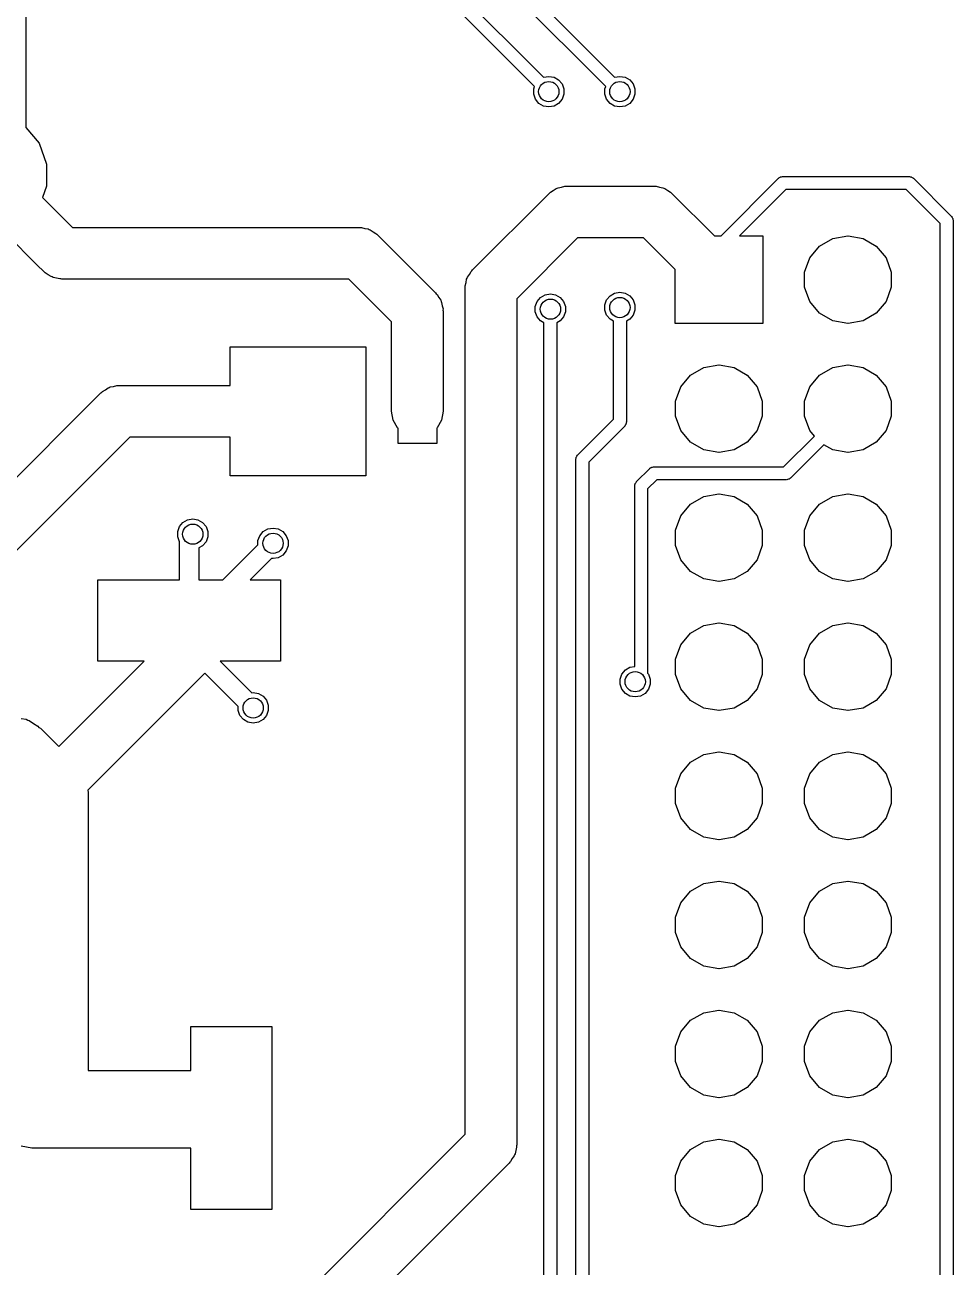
# Model space of a CAD drawing. Extents: x 10 to 287, y -200 to -10.
# Drawn here: x 161.28 to 179.56, y -71.89 to -47.44 of the extents above; entities that cross this region are included whole.
import ezdxf

# ---------------------------------------------------------------- set-up
doc = ezdxf.new("R2010")
doc.units = 0
doc.header["$MEASUREMENT"] = 0
doc.layers.add('BLACK', color=7, linetype='CONTINUOUS')

msp = doc.modelspace()

# ---------------------------------------------------------------- linework, layer by layer
at = {"layer": 'Black'}
for p, q in [((161.303, -39.9898), (161.303, -49.4555)), ((166.017, -42.9873), (171.39, -48.3605)), ((171.21, -48.5401), (165.8, -43.1297)), ((168.577, -44.1474), (172.897, -48.4674)), ((172.721, -48.6505), (168.36, -44.2898)), ((171.39, -48.3605), (171.39, -48.3605)), ((171.39, -48.3605), (171.497, -48.4674)), ((171.321, -48.6505), (171.21, -48.5401)), ((171.21, -48.5401), (171.21, -48.5401)), ((171.304, -48.6978), (171.321, -48.6505)), ((171.497, -48.4673), (171.6, -48.4491)), ((171.497, -48.4674), (171.497, -48.4673)), ((171.6, -48.4491), (171.703, -48.4673)), ((171.703, -48.4673), (171.793, -48.5195)), ((171.793, -48.5195), (171.861, -48.5996)), ((171.861, -48.5996), (171.896, -48.6978)), ((172.704, -48.6978), (172.721, -48.6505)), ((172.897, -48.4673), (173, -48.4491)), ((172.897, -48.4674), (172.897, -48.4673)), ((173, -48.4491), (173.103, -48.4673)), ((173.103, -48.4673), (173.193, -48.5195)), ((173.193, -48.5195), (173.261, -48.5996)), ((173.261, -48.5996), (173.296, -48.6978)), ((171.304, -48.8022), (171.304, -48.6978)), ((171.339, -48.9004), (171.304, -48.8022)), ((171.407, -48.9805), (171.339, -48.9004)), ((171.861, -48.9004), (171.793, -48.9805)), ((171.896, -48.8022), (171.861, -48.9004)), ((171.896, -48.6978), (171.896, -48.8022)), ((172.704, -48.8022), (172.704, -48.6978)), ((172.739, -48.9004), (172.704, -48.8022)), ((172.807, -48.9805), (172.739, -48.9004)), ((173.261, -48.9004), (173.193, -48.9805)), ((173.296, -48.8022), (173.261, -48.9004)), ((173.296, -48.6978), (173.296, -48.8022)), ((171.497, -49.0327), (171.407, -48.9805)), ((171.6, -49.0509), (171.497, -49.0327)), ((171.703, -49.0327), (171.6, -49.0509)), ((171.793, -48.9805), (171.703, -49.0327)), ((172.897, -49.0327), (172.807, -48.9805)), ((173, -49.0509), (172.897, -49.0327)), ((173.103, -49.0327), (173, -49.0509)), ((173.193, -48.9805), (173.103, -49.0327)), ((161.303, -49.4555), (161.564, -49.7664)), ((161.564, -49.7664), (161.713, -50.1758)), ((161.713, -50.1758), (161.713, -50.6114)), ((161.713, -50.6114), (161.633, -50.8308)), ((171.85, -50.6286), (171.914, -50.6114)), ((171.914, -50.6114), (171.936, -50.6134)), ((171.936, -50.6134), (171.958, -50.6095)), ((171.958, -50.6095), (173.672, -50.6095)), ((173.672, -50.6095), (173.695, -50.6134)), ((173.695, -50.6134), (173.717, -50.6114)), ((173.717, -50.6114), (173.781, -50.6286)), ((174.992, -51.5864), (176.123, -50.4562)), ((176.123, -50.4562), (176.127, -50.453)), ((176.127, -50.453), (176.131, -50.4487)), ((176.131, -50.4487), (176.145, -50.4404)), ((176.145, -50.4404), (176.159, -50.4309)), ((176.159, -50.4309), (176.164, -50.4295)), ((176.164, -50.4295), (176.169, -50.4267)), ((176.169, -50.4267), (176.185, -50.4238)), ((176.185, -50.4238), (176.201, -50.4195)), ((176.201, -50.4195), (176.207, -50.42)), ((176.207, -50.42), (176.213, -50.419)), ((176.213, -50.419), (178.689, -50.419)), ((178.689, -50.419), (178.695, -50.42)), ((178.695, -50.42), (178.7, -50.4195)), ((178.7, -50.4195), (178.716, -50.4238)), ((178.716, -50.4238), (178.732, -50.4267)), ((178.732, -50.4267), (178.737, -50.4295)), ((178.737, -50.4295), (178.743, -50.4309)), ((178.743, -50.4309), (178.756, -50.4404)), ((178.756, -50.4404), (178.771, -50.4487)), ((178.771, -50.4487), (178.774, -50.453)), ((178.774, -50.453), (178.779, -50.4562)), ((178.779, -50.4562), (179.525, -51.2022)), ((161.633, -50.8308), (162.224, -51.4223)), ((170.101, -52.2563), (171.599, -50.7583)), ((171.599, -50.7583), (171.617, -50.7455)), ((171.617, -50.7455), (171.631, -50.7283)), ((171.631, -50.7283), (171.689, -50.6952)), ((171.689, -50.6952), (171.743, -50.6571)), ((171.743, -50.6571), (171.765, -50.6513)), ((171.765, -50.6513), (171.784, -50.6401)), ((171.784, -50.6401), (171.85, -50.6286)), ((173.781, -50.6286), (173.846, -50.6401)), ((173.846, -50.6401), (173.866, -50.6513)), ((173.866, -50.6513), (173.887, -50.6571)), ((173.887, -50.6571), (173.942, -50.6952)), ((173.942, -50.6952), (173.999, -50.7283)), ((173.999, -50.7283), (174.013, -50.7455)), ((174.013, -50.7455), (174.032, -50.7583)), ((174.032, -50.7583), (174.86, -51.5864)), ((176.265, -50.673), (175.352, -51.5864)), ((178.636, -50.673), (176.265, -50.673)), ((179.308, -51.3446), (178.636, -50.673)), ((179.308, -112.942), (179.308, -51.3446)), ((179.525, -51.2022), (179.528, -51.2068)), ((179.528, -51.2068), (179.532, -51.2104)), ((179.532, -51.2104), (179.541, -51.2247)), ((179.541, -51.2247), (179.55, -51.2383)), ((179.55, -51.2383), (179.552, -51.2437)), ((179.552, -51.2437), (179.554, -51.2486)), ((179.554, -51.2486), (179.557, -51.2649)), ((179.557, -51.2649), (179.562, -51.2809)), ((179.562, -51.2809), (179.561, -51.2865)), ((179.561, -51.2865), (179.562, -51.292)), ((179.562, -51.292), (179.562, -112.995)), ((161.528, -52.1625), (160.926, -51.5609)), ((162.224, -51.4223), (165.417, -51.4223)), ((165.417, -51.4223), (167.87, -51.4223)), ((167.87, -51.4223), (167.892, -51.4262)), ((167.892, -51.4262), (167.915, -51.4242)), ((167.915, -51.4242), (167.979, -51.4414)), ((167.979, -51.4414), (168.044, -51.4529)), ((168.044, -51.4529), (168.063, -51.4641)), ((168.063, -51.4641), (168.085, -51.4699)), ((168.085, -51.4699), (168.139, -51.508)), ((168.139, -51.508), (168.197, -51.5411)), ((168.197, -51.5411), (168.211, -51.5583)), ((168.211, -51.5583), (168.23, -51.5711)), ((168.23, -51.5711), (169.371, -52.7128)), ((174.86, -51.5864), (174.992, -51.5864)), ((175.352, -51.5864), (175.814, -51.5864)), ((175.814, -51.5864), (175.814, -53.3136)), ((177.191, -51.6385), (177.487, -51.5864)), ((177.487, -51.5864), (177.493, -51.5864)), ((177.493, -51.5864), (177.789, -51.6385)), ((172.168, -51.6255), (170.968, -52.8259)), ((173.462, -51.6255), (172.168, -51.6255)), ((174.086, -52.2498), (173.462, -51.6255)), ((176.739, -52.0182), (176.932, -51.7884)), ((176.932, -51.7884), (177.191, -51.6385)), ((177.789, -51.6385), (178.048, -51.7884)), ((178.048, -51.7884), (178.241, -52.0182)), ((176.636, -52.3), (176.739, -52.0182)), ((178.241, -52.0182), (178.344, -52.3)), ((161.655, -52.2895), (161.528, -52.1625)), ((161.673, -52.3023), (161.655, -52.2895)), ((161.687, -52.3195), (161.673, -52.3023)), ((161.745, -52.3526), (161.687, -52.3195)), ((170.038, -52.3464), (170.071, -52.289)), ((170.071, -52.289), (170.088, -52.2746)), ((170.088, -52.2746), (170.101, -52.2563)), ((174.086, -53.3136), (174.086, -52.2498)), ((176.636, -52.6), (176.636, -52.3)), ((178.344, -52.3), (178.344, -52.6)), ((161.799, -52.3907), (161.745, -52.3526)), ((161.821, -52.3965), (161.799, -52.3907)), ((161.84, -52.4077), (161.821, -52.3965)), ((161.906, -52.4192), (161.84, -52.4077)), ((161.97, -52.4364), (161.906, -52.4192)), ((161.992, -52.4344), (161.97, -52.4364)), ((162.014, -52.4383), (161.992, -52.4344)), ((165.417, -52.4383), (162.014, -52.4383)), ((167.66, -52.4383), (165.417, -52.4383)), ((168.504, -53.2825), (167.66, -52.4383)), ((169.954, -52.5712), (169.971, -52.5071)), ((169.971, -52.5071), (169.983, -52.4418)), ((169.983, -52.4418), (169.994, -52.4224)), ((169.994, -52.4224), (170, -52.4008)), ((170, -52.4008), (170.038, -52.3464)), ((169.371, -52.7128), (169.384, -52.7311)), ((169.384, -52.7311), (169.401, -52.7455)), ((169.401, -52.7455), (169.434, -52.803)), ((169.434, -52.803), (169.472, -52.8573)), ((169.952, -52.6155), (169.956, -52.5935)), ((169.952, -54.1395), (169.952, -52.6155)), ((169.956, -52.5935), (169.954, -52.5712)), ((171.371, -52.881), (171.438, -52.8009)), ((171.438, -52.8009), (171.529, -52.7487)), ((171.529, -52.7487), (171.632, -52.7305)), ((171.632, -52.7305), (171.735, -52.7487)), ((171.735, -52.7487), (171.825, -52.8009)), ((171.825, -52.8009), (171.892, -52.881)), ((172.739, -52.8496), (172.807, -52.7695)), ((172.807, -52.7695), (172.897, -52.7173)), ((172.897, -52.7173), (173, -52.6991)), ((173, -52.6991), (173.103, -52.7173)), ((173.103, -52.7173), (173.193, -52.7695)), ((173.193, -52.7695), (173.261, -52.8496)), ((176.739, -52.8818), (176.636, -52.6)), ((178.344, -52.6), (178.241, -52.8818)), ((169.472, -52.8573), (169.478, -52.8789)), ((169.478, -52.8789), (169.489, -52.8983)), ((169.489, -52.8983), (169.501, -52.9637)), ((169.501, -52.9637), (169.518, -53.0278)), ((169.518, -53.0278), (169.516, -53.05)), ((169.516, -53.05), (169.52, -53.072)), ((170.968, -52.8259), (170.968, -54.1395)), ((171.335, -52.9791), (171.371, -52.881)), ((171.335, -53.0836), (171.335, -52.9791)), ((171.892, -52.881), (171.928, -52.9791)), ((171.928, -52.9791), (171.928, -53.0836)), ((172.704, -52.9478), (172.739, -52.8496)), ((172.704, -53.0522), (172.704, -52.9478)), ((172.739, -53.1504), (172.704, -53.0522)), ((173.261, -52.8496), (173.296, -52.9478)), ((173.296, -53.0522), (173.261, -53.1504)), ((173.296, -52.9478), (173.296, -53.0522)), ((176.932, -53.1116), (176.739, -52.8818)), ((178.241, -52.8818), (178.048, -53.1116)), ((168.504, -55.04), (168.504, -53.2825)), ((169.52, -53.072), (169.52, -55.04)), ((171.371, -53.1818), (171.335, -53.0836)), ((171.438, -53.2619), (171.371, -53.1818)), ((171.505, -53.3002), (171.438, -53.2619)), ((171.505, -73.7255), (171.505, -53.3002)), ((171.825, -53.2619), (171.759, -53.3002)), ((171.759, -53.3002), (171.759, -73.7266)), ((171.892, -53.1818), (171.825, -53.2619)), ((171.928, -53.0836), (171.892, -53.1818)), ((172.807, -53.2305), (172.739, -53.1504)), ((172.873, -53.2688), (172.807, -53.2305)), ((172.873, -55.1974), (172.873, -53.2688)), ((173.193, -53.2305), (173.127, -53.2688)), ((173.127, -53.2688), (173.127, -55.25)), ((173.261, -53.1504), (173.193, -53.2305)), ((177.191, -53.2615), (176.932, -53.1116)), ((177.487, -53.3136), (177.191, -53.2615)), ((177.789, -53.2615), (177.493, -53.3136)), ((178.048, -53.1116), (177.789, -53.2615)), ((175.814, -53.3136), (174.086, -53.3136)), ((177.493, -53.3136), (177.487, -53.3136)), ((165.325, -54.532), (165.325, -53.77)), ((165.325, -53.77), (167.995, -53.77)), ((167.995, -53.77), (167.995, -56.31)), ((169.952, -69.2696), (169.952, -54.1395)), ((170.968, -54.1395), (170.968, -69.48)), ((174.392, -54.3284), (174.651, -54.1785)), ((174.651, -54.1785), (174.947, -54.1264)), ((174.947, -54.1264), (174.953, -54.1264)), ((174.953, -54.1264), (175.249, -54.1785)), ((175.249, -54.1785), (175.508, -54.3284)), ((176.932, -54.3284), (177.191, -54.1785)), ((177.191, -54.1785), (177.487, -54.1264)), ((177.487, -54.1264), (177.493, -54.1264)), ((177.493, -54.1264), (177.789, -54.1785)), ((177.789, -54.1785), (178.048, -54.3284)), ((174.199, -54.5582), (174.392, -54.3284)), ((175.508, -54.3284), (175.701, -54.5582)), ((176.739, -54.5582), (176.932, -54.3284)), ((178.048, -54.3284), (178.241, -54.5582)), ((159.101, -58.3599), (162.78, -54.6808)), ((162.78, -54.6808), (162.798, -54.668)), ((162.798, -54.668), (162.813, -54.6508)), ((162.813, -54.6508), (162.87, -54.6177)), ((162.87, -54.6177), (162.924, -54.5796)), ((162.924, -54.5796), (162.946, -54.5738)), ((162.946, -54.5738), (162.965, -54.5626)), ((162.965, -54.5626), (163.031, -54.5511)), ((163.031, -54.5511), (163.095, -54.5339)), ((163.095, -54.5339), (163.117, -54.5359)), ((163.117, -54.5359), (163.139, -54.532)), ((163.139, -54.532), (165.325, -54.532)), ((174.096, -54.84), (174.199, -54.5582)), ((175.701, -54.5582), (175.804, -54.84)), ((176.636, -54.84), (176.739, -54.5582)), ((178.241, -54.5582), (178.344, -54.84)), ((174.096, -55.14), (174.096, -54.84)), ((175.804, -54.84), (175.804, -55.14)), ((176.636, -55.14), (176.636, -54.84)), ((178.344, -54.84), (178.344, -55.14)), ((168.535, -55.2137), (168.504, -55.04)), ((168.623, -55.3665), (168.535, -55.2137)), ((169.489, -55.2137), (169.401, -55.3665)), ((169.52, -55.04), (169.489, -55.2137)), ((172.17, -55.8999), (172.873, -55.1974)), ((173.127, -55.25), (173.126, -55.2555)), ((173.126, -55.2555), (173.127, -55.2611)), ((174.199, -55.4218), (174.096, -55.14)), ((175.804, -55.14), (175.701, -55.4218)), ((176.739, -55.4218), (176.636, -55.14)), ((178.344, -55.14), (178.241, -55.4218)), ((168.631, -55.3734), (168.623, -55.3665)), ((168.631, -55.675), (168.631, -55.3734)), ((169.401, -55.3665), (169.393, -55.3734)), ((169.393, -55.3734), (169.393, -55.675)), ((173.09, -55.3398), (172.387, -56.0423)), ((173.093, -55.3352), (173.09, -55.3398)), ((173.097, -55.3316), (173.093, -55.3352)), ((173.106, -55.3173), (173.097, -55.3316)), ((173.115, -55.3037), (173.106, -55.3173)), ((173.117, -55.2983), (173.115, -55.3037)), ((173.119, -55.2934), (173.117, -55.2983)), ((173.122, -55.2771), (173.119, -55.2934)), ((173.127, -55.2611), (173.122, -55.2771)), ((174.392, -55.6516), (174.199, -55.4218)), ((175.701, -55.4218), (175.508, -55.6516)), ((176.829, -55.5288), (176.739, -55.4218)), ((178.241, -55.4218), (178.048, -55.6516)), ((163.35, -55.548), (160.538, -58.3599)), ((165.325, -55.548), (163.35, -55.548)), ((165.325, -56.31), (165.325, -55.548)), ((169.393, -55.675), (168.631, -55.675)), ((174.651, -55.8015), (174.392, -55.6516)), ((175.508, -55.6516), (175.249, -55.8015)), ((176.223, -56.134), (176.829, -55.5288)), ((177.016, -55.7004), (176.366, -56.3508)), ((177.191, -55.8015), (177.016, -55.7004)), ((178.048, -55.6516), (177.789, -55.8015)), ((172.133, -55.9897), (172.134, -55.9842)), ((172.133, -73.9224), (172.133, -55.9897)), ((172.134, -55.9787), (172.138, -55.9626)), ((172.134, -55.9842), (172.134, -55.9787)), ((172.138, -55.9626), (172.141, -55.9463)), ((172.141, -55.9463), (172.144, -55.9415)), ((172.144, -55.9415), (172.145, -55.9361)), ((172.145, -55.9361), (172.155, -55.9225)), ((172.155, -55.9225), (172.163, -55.9081)), ((172.163, -55.9081), (172.167, -55.9045)), ((172.167, -55.9045), (172.17, -55.8999)), ((174.947, -55.8536), (174.651, -55.8015)), ((174.953, -55.8536), (174.947, -55.8536)), ((175.249, -55.8015), (174.953, -55.8536)), ((177.487, -55.8536), (177.191, -55.8015)), ((177.493, -55.8536), (177.487, -55.8536)), ((177.789, -55.8015), (177.493, -55.8536)), ((172.387, -56.0423), (172.387, -73.975)), ((173.329, -56.4252), (173.583, -56.1712)), ((173.583, -56.1712), (173.587, -56.168)), ((173.587, -56.168), (173.591, -56.1637)), ((173.591, -56.1637), (173.605, -56.1554)), ((173.605, -56.1554), (173.619, -56.1459)), ((173.619, -56.1459), (173.624, -56.1445)), ((173.624, -56.1445), (173.629, -56.1417)), ((173.629, -56.1417), (173.645, -56.1388)), ((173.645, -56.1388), (173.661, -56.1345)), ((173.661, -56.1345), (173.667, -56.135)), ((173.667, -56.135), (173.672, -56.134)), ((173.672, -56.134), (176.223, -56.134)), ((167.995, -56.31), (165.325, -56.31)), ((173.296, -56.4879), (173.299, -56.4716)), ((173.299, -56.4716), (173.302, -56.4667)), ((173.302, -56.4667), (173.303, -56.4613)), ((173.303, -56.4613), (173.313, -56.4477)), ((173.313, -56.4477), (173.321, -56.4334)), ((173.321, -56.4334), (173.325, -56.4298)), ((173.325, -56.4298), (173.329, -56.4252)), ((173.725, -56.388), (173.546, -56.5676)), ((176.276, -56.388), (173.725, -56.388)), ((176.282, -56.387), (176.276, -56.388)), ((176.287, -56.3875), (176.282, -56.387)), ((176.303, -56.3832), (176.287, -56.3875)), ((176.319, -56.3803), (176.303, -56.3832)), ((176.324, -56.3775), (176.319, -56.3803)), ((176.33, -56.3761), (176.324, -56.3775)), ((176.343, -56.3666), (176.33, -56.3761)), ((176.358, -56.3583), (176.343, -56.3666)), ((176.361, -56.354), (176.358, -56.3583)), ((176.366, -56.3508), (176.361, -56.354)), ((173.291, -56.515), (173.292, -56.5095)), ((173.291, -60.064), (173.291, -56.515)), ((173.292, -56.5039), (173.296, -56.4879)), ((173.292, -56.5095), (173.292, -56.5039)), ((173.546, -56.5676), (173.546, -60.1927)), ((174.392, -56.8684), (174.651, -56.7185)), ((174.651, -56.7185), (174.947, -56.6664)), ((174.947, -56.6664), (174.953, -56.6664)), ((174.953, -56.6664), (175.249, -56.7185)), ((175.249, -56.7185), (175.508, -56.8684)), ((176.932, -56.8684), (177.191, -56.7185)), ((177.191, -56.7185), (177.487, -56.6664)), ((177.487, -56.6664), (177.493, -56.6664)), ((177.493, -56.6664), (177.789, -56.7185)), ((177.789, -56.7185), (178.048, -56.8684)), ((174.199, -57.0982), (174.392, -56.8684)), ((175.508, -56.8684), (175.701, -57.0982)), ((176.739, -57.0982), (176.932, -56.8684)), ((178.048, -56.8684), (178.241, -57.0982)), ((164.397, -57.2295), (164.487, -57.1773)), ((164.487, -57.1773), (164.59, -57.1591)), ((164.59, -57.1591), (164.693, -57.1773)), ((164.693, -57.1773), (164.783, -57.2295)), ((174.096, -57.38), (174.199, -57.0982)), ((175.701, -57.0982), (175.804, -57.38)), ((176.636, -57.38), (176.739, -57.0982)), ((178.241, -57.0982), (178.344, -57.38)), ((164.294, -57.4078), (164.329, -57.3096)), ((164.294, -57.5122), (164.294, -57.4078)), ((164.329, -57.3096), (164.397, -57.2295)), ((164.783, -57.2295), (164.851, -57.3096)), ((164.851, -57.3096), (164.886, -57.4078)), ((164.886, -57.4078), (164.886, -57.5122)), ((165.909, -57.4896), (165.977, -57.4095)), ((165.977, -57.4095), (166.067, -57.3573)), ((166.067, -57.3573), (166.17, -57.3391)), ((166.17, -57.3391), (166.273, -57.3573)), ((166.273, -57.3573), (166.363, -57.4095)), ((166.363, -57.4095), (166.431, -57.4896)), ((174.096, -57.68), (174.096, -57.38)), ((175.804, -57.38), (175.804, -57.68)), ((176.636, -57.68), (176.636, -57.38)), ((178.344, -57.38), (178.344, -57.68)), ((164.329, -57.6104), (164.294, -57.5122)), ((164.33, -57.6115), (164.329, -57.6104)), ((164.33, -58.3599), (164.33, -57.6115)), ((164.783, -57.6905), (164.711, -57.7321)), ((164.851, -57.6104), (164.783, -57.6905)), ((164.886, -57.5122), (164.851, -57.6104)), ((165.181, -58.3599), (165.874, -57.6669)), ((165.874, -57.5878), (165.909, -57.4896)), ((165.874, -57.6669), (165.874, -57.5878)), ((166.431, -57.4896), (166.466, -57.5878)), ((166.466, -57.6922), (166.431, -57.7904)), ((166.466, -57.5878), (166.466, -57.6922)), ((174.199, -57.9618), (174.096, -57.68)), ((175.804, -57.68), (175.701, -57.9618)), ((176.739, -57.9618), (176.636, -57.68)), ((178.344, -57.68), (178.241, -57.9618)), ((164.711, -57.7321), (164.711, -58.3599)), ((166.143, -57.9361), (165.72, -58.3599)), ((166.17, -57.9409), (166.143, -57.9361)), ((166.273, -57.9227), (166.17, -57.9409)), ((166.363, -57.8705), (166.273, -57.9227)), ((166.431, -57.7904), (166.363, -57.8705)), ((174.392, -58.1916), (174.199, -57.9618)), ((174.651, -58.3415), (174.392, -58.1916)), ((175.508, -58.1916), (175.249, -58.3415)), ((175.701, -57.9618), (175.508, -58.1916)), ((176.932, -58.1916), (176.739, -57.9618)), ((177.191, -58.3415), (176.932, -58.1916)), ((178.048, -58.1916), (177.789, -58.3415)), ((178.241, -57.9618), (178.048, -58.1916)), ((162.721, -59.9601), (162.721, -58.3599)), ((162.721, -58.3599), (164.33, -58.3599)), ((164.711, -58.3599), (165.181, -58.3599)), ((165.72, -58.3599), (166.32, -58.3599)), ((166.32, -58.3599), (166.32, -59.9601)), ((174.947, -58.3936), (174.651, -58.3415)), ((174.953, -58.3936), (174.947, -58.3936)), ((175.249, -58.3415), (174.953, -58.3936)), ((177.487, -58.3936), (177.191, -58.3415)), ((177.493, -58.3936), (177.487, -58.3936)), ((177.789, -58.3415), (177.493, -58.3936)), ((174.199, -59.6382), (174.392, -59.4084)), ((174.392, -59.4084), (174.651, -59.2585)), ((174.651, -59.2585), (174.947, -59.2064)), ((174.947, -59.2064), (174.953, -59.2064)), ((174.953, -59.2064), (175.249, -59.2585)), ((175.249, -59.2585), (175.508, -59.4084)), ((175.508, -59.4084), (175.701, -59.6382)), ((176.739, -59.6382), (176.932, -59.4084)), ((176.932, -59.4084), (177.191, -59.2585)), ((177.191, -59.2585), (177.487, -59.2064)), ((177.487, -59.2064), (177.493, -59.2064)), ((177.493, -59.2064), (177.789, -59.2585)), ((177.789, -59.2585), (178.048, -59.4084)), ((178.048, -59.4084), (178.241, -59.6382)), ((174.096, -59.92), (174.199, -59.6382)), ((175.701, -59.6382), (175.804, -59.92)), ((176.636, -59.92), (176.739, -59.6382)), ((178.241, -59.6382), (178.344, -59.92)), ((161.95, -61.642), (163.631, -59.9601)), ((163.631, -59.9601), (162.721, -59.9601)), ((166.32, -59.9601), (165.13, -59.9601)), ((165.13, -59.9601), (165.753, -60.5838)), ((173.041, -60.2127), (173.108, -60.1326)), ((173.108, -60.1326), (173.199, -60.0804)), ((173.199, -60.0804), (173.291, -60.064)), ((174.096, -60.22), (174.096, -59.92)), ((175.804, -59.92), (175.804, -60.22)), ((176.636, -60.22), (176.636, -59.92)), ((178.344, -59.92), (178.344, -60.22)), ((164.83, -60.1989), (162.527, -62.5018)), ((165.484, -60.8531), (164.83, -60.1989)), ((173.005, -60.3109), (173.041, -60.2127)), ((173.005, -60.4153), (173.005, -60.3109)), ((173.546, -60.1927), (173.562, -60.2127)), ((173.562, -60.2127), (173.598, -60.3109)), ((173.598, -60.3109), (173.598, -60.4153)), ((174.199, -60.5018), (174.096, -60.22)), ((175.804, -60.22), (175.701, -60.5018)), ((176.739, -60.5018), (176.636, -60.22)), ((178.344, -60.22), (178.241, -60.5018)), ((165.753, -60.5838), (165.78, -60.5791)), ((165.78, -60.5791), (165.883, -60.5973)), ((165.883, -60.5973), (165.973, -60.6495)), ((173.041, -60.5135), (173.005, -60.4153)), ((173.108, -60.5936), (173.041, -60.5135)), ((173.199, -60.6458), (173.108, -60.5936)), ((173.495, -60.5936), (173.405, -60.6458)), ((173.562, -60.5135), (173.495, -60.5936)), ((173.598, -60.4153), (173.562, -60.5135)), ((174.392, -60.7316), (174.199, -60.5018)), ((175.701, -60.5018), (175.508, -60.7316)), ((176.932, -60.7316), (176.739, -60.5018)), ((178.241, -60.5018), (178.048, -60.7316)), ((165.484, -60.9322), (165.484, -60.8531)), ((165.973, -60.6495), (166.041, -60.7296)), ((166.041, -60.7296), (166.076, -60.8278)), ((166.076, -60.8278), (166.076, -60.9322)), ((173.302, -60.664), (173.199, -60.6458)), ((173.405, -60.6458), (173.302, -60.664)), ((174.651, -60.8815), (174.392, -60.7316)), ((174.947, -60.9336), (174.651, -60.8815)), ((175.249, -60.8815), (174.953, -60.9336)), ((175.508, -60.7316), (175.249, -60.8815)), ((177.191, -60.8815), (176.932, -60.7316)), ((177.487, -60.9336), (177.191, -60.8815)), ((177.789, -60.8815), (177.493, -60.9336)), ((178.048, -60.7316), (177.789, -60.8815)), ((161.213, -61.0867), (161.311, -61.104)), ((161.311, -61.104), (161.34, -61.1207)), ((161.34, -61.1207), (161.372, -61.1294)), ((165.519, -61.0304), (165.484, -60.9322)), ((165.587, -61.1105), (165.519, -61.0304)), ((165.677, -61.1627), (165.587, -61.1105)), ((165.973, -61.1105), (165.883, -61.1627)), ((166.041, -61.0304), (165.973, -61.1105)), ((166.076, -60.9322), (166.041, -61.0304)), ((174.953, -60.9336), (174.947, -60.9336)), ((177.493, -60.9336), (177.487, -60.9336)), ((161.372, -61.1294), (161.454, -61.1865)), ((161.454, -61.1865), (161.54, -61.2363)), ((161.54, -61.2363), (161.561, -61.262)), ((161.561, -61.262), (161.589, -61.2812)), ((161.589, -61.2812), (161.95, -61.642)), ((165.78, -61.1809), (165.677, -61.1627)), ((165.883, -61.1627), (165.78, -61.1809)), ((174.392, -61.9484), (174.651, -61.7985)), ((174.651, -61.7985), (174.947, -61.7464)), ((174.947, -61.7464), (174.953, -61.7464)), ((174.953, -61.7464), (175.249, -61.7985)), ((175.249, -61.7985), (175.508, -61.9484)), ((176.932, -61.9484), (177.191, -61.7985)), ((177.191, -61.7985), (177.487, -61.7464)), ((177.487, -61.7464), (177.493, -61.7464)), ((177.493, -61.7464), (177.789, -61.7985)), ((177.789, -61.7985), (178.048, -61.9484)), ((174.199, -62.1782), (174.392, -61.9484)), ((175.508, -61.9484), (175.701, -62.1782)), ((176.739, -62.1782), (176.932, -61.9484)), ((178.048, -61.9484), (178.241, -62.1782)), ((174.096, -62.46), (174.199, -62.1782)), ((175.701, -62.1782), (175.804, -62.46)), ((176.636, -62.46), (176.739, -62.1782)), ((178.241, -62.1782), (178.344, -62.46)), ((162.527, -62.5018), (162.526, -62.507)), ((162.526, -62.507), (162.532, -62.54)), ((162.532, -62.54), (162.532, -68.018)), ((174.096, -62.76), (174.096, -62.46)), ((175.804, -62.46), (175.804, -62.76)), ((176.636, -62.76), (176.636, -62.46)), ((178.344, -62.46), (178.344, -62.76)), ((174.199, -63.0418), (174.096, -62.76)), ((175.804, -62.76), (175.701, -63.0418)), ((176.739, -63.0418), (176.636, -62.76)), ((178.344, -62.76), (178.241, -63.0418)), ((174.392, -63.2716), (174.199, -63.0418)), ((175.701, -63.0418), (175.508, -63.2716)), ((176.932, -63.2716), (176.739, -63.0418)), ((178.241, -63.0418), (178.048, -63.2716)), ((174.651, -63.4215), (174.392, -63.2716)), ((175.508, -63.2716), (175.249, -63.4215)), ((177.191, -63.4215), (176.932, -63.2716)), ((178.048, -63.2716), (177.789, -63.4215)), ((174.947, -63.4736), (174.651, -63.4215)), ((174.953, -63.4736), (174.947, -63.4736)), ((175.249, -63.4215), (174.953, -63.4736)), ((177.487, -63.4736), (177.191, -63.4215)), ((177.493, -63.4736), (177.487, -63.4736)), ((177.789, -63.4215), (177.493, -63.4736)), ((174.651, -64.3385), (174.947, -64.2864)), ((174.947, -64.2864), (174.953, -64.2864)), ((174.953, -64.2864), (175.249, -64.3385)), ((177.191, -64.3385), (177.487, -64.2864)), ((177.487, -64.2864), (177.493, -64.2864)), ((177.493, -64.2864), (177.789, -64.3385)), ((174.199, -64.7182), (174.392, -64.4884)), ((174.392, -64.4884), (174.651, -64.3385)), ((175.249, -64.3385), (175.508, -64.4884)), ((175.508, -64.4884), (175.701, -64.7182)), ((176.739, -64.7182), (176.932, -64.4884)), ((176.932, -64.4884), (177.191, -64.3385)), ((177.789, -64.3385), (178.048, -64.4884)), ((178.048, -64.4884), (178.241, -64.7182)), ((174.096, -65), (174.199, -64.7182)), ((175.701, -64.7182), (175.804, -65)), ((176.636, -65), (176.739, -64.7182)), ((178.241, -64.7182), (178.344, -65)), ((174.096, -65.3), (174.096, -65)), ((175.804, -65), (175.804, -65.3)), ((176.636, -65.3), (176.636, -65)), ((178.344, -65), (178.344, -65.3)), ((174.199, -65.5818), (174.096, -65.3)), ((175.804, -65.3), (175.701, -65.5818)), ((176.739, -65.5818), (176.636, -65.3)), ((178.344, -65.3), (178.241, -65.5818)), ((174.392, -65.8116), (174.199, -65.5818)), ((175.701, -65.5818), (175.508, -65.8116)), ((176.932, -65.8116), (176.739, -65.5818)), ((178.241, -65.5818), (178.048, -65.8116)), ((174.651, -65.9615), (174.392, -65.8116)), ((174.947, -66.0136), (174.651, -65.9615)), ((174.953, -66.0136), (174.947, -66.0136)), ((175.249, -65.9615), (174.953, -66.0136)), ((175.508, -65.8116), (175.249, -65.9615)), ((177.191, -65.9615), (176.932, -65.8116)), ((177.487, -66.0136), (177.191, -65.9615)), ((177.493, -66.0136), (177.487, -66.0136)), ((177.789, -65.9615), (177.493, -66.0136)), ((178.048, -65.8116), (177.789, -65.9615)), ((174.392, -67.0284), (174.651, -66.8785)), ((174.651, -66.8785), (174.947, -66.8264)), ((174.947, -66.8264), (174.953, -66.8264)), ((174.953, -66.8264), (175.249, -66.8785)), ((175.249, -66.8785), (175.508, -67.0284)), ((176.932, -67.0284), (177.191, -66.8785)), ((177.191, -66.8785), (177.487, -66.8264)), ((177.487, -66.8264), (177.493, -66.8264)), ((177.493, -66.8264), (177.789, -66.8785)), ((177.789, -66.8785), (178.048, -67.0284)), ((164.55, -68.018), (164.55, -67.1496)), ((164.55, -67.1496), (166.15, -67.1496)), ((166.15, -67.1496), (166.15, -70.7488)), ((174.199, -67.2582), (174.392, -67.0284)), ((175.508, -67.0284), (175.701, -67.2582)), ((176.739, -67.2582), (176.932, -67.0284)), ((178.048, -67.0284), (178.241, -67.2582)), ((174.096, -67.54), (174.199, -67.2582)), ((175.701, -67.2582), (175.804, -67.54)), ((176.636, -67.54), (176.739, -67.2582)), ((178.241, -67.2582), (178.344, -67.54)), ((174.096, -67.84), (174.096, -67.54)), ((175.804, -67.54), (175.804, -67.84)), ((176.636, -67.84), (176.636, -67.54)), ((178.344, -67.54), (178.344, -67.84)), ((174.199, -68.1218), (174.096, -67.84)), ((175.804, -67.84), (175.701, -68.1218)), ((176.739, -68.1218), (176.636, -67.84)), ((178.344, -67.84), (178.241, -68.1218)), ((162.532, -68.018), (164.55, -68.018)), ((174.392, -68.3516), (174.199, -68.1218)), ((175.701, -68.1218), (175.508, -68.3516)), ((176.932, -68.3516), (176.739, -68.1218)), ((178.241, -68.1218), (178.048, -68.3516)), ((174.651, -68.5015), (174.392, -68.3516)), ((175.508, -68.3516), (175.249, -68.5015)), ((177.191, -68.5015), (176.932, -68.3516)), ((178.048, -68.3516), (177.789, -68.5015)), ((174.947, -68.5536), (174.651, -68.5015)), ((174.953, -68.5536), (174.947, -68.5536)), ((175.249, -68.5015), (174.953, -68.5536)), ((177.487, -68.5536), (177.191, -68.5015)), ((177.493, -68.5536), (177.487, -68.5536)), ((177.789, -68.5015), (177.493, -68.5536)), ((166.15, -73.0715), (169.952, -69.2696)), ((174.392, -69.5684), (174.651, -69.4185)), ((174.651, -69.4185), (174.947, -69.3664)), ((174.947, -69.3664), (174.953, -69.3664)), ((174.953, -69.3664), (175.249, -69.4185)), ((175.249, -69.4185), (175.508, -69.5684)), ((176.932, -69.5684), (177.191, -69.4185)), ((177.191, -69.4185), (177.487, -69.3664)), ((177.487, -69.3664), (177.493, -69.3664)), ((177.493, -69.3664), (177.789, -69.4185)), ((177.789, -69.4185), (178.048, -69.5684)), ((161.42, -69.542), (161.211, -69.5052)), ((161.77, -69.542), (161.42, -69.542)), ((164.55, -69.542), (161.77, -69.542)), ((164.55, -70.7488), (164.55, -69.542)), ((170.926, -69.6731), (170.92, -69.6947)), ((170.937, -69.6537), (170.926, -69.6731)), ((170.949, -69.5884), (170.937, -69.6537)), ((170.966, -69.5243), (170.949, -69.5884)), ((170.968, -69.48), (170.964, -69.502)), ((170.964, -69.502), (170.966, -69.5243)), ((174.199, -69.7982), (174.392, -69.5684)), ((175.508, -69.5684), (175.701, -69.7982)), ((176.739, -69.7982), (176.932, -69.5684)), ((178.048, -69.5684), (178.241, -69.7982)), ((170.819, -69.8392), (166.15, -74.5083)), ((170.832, -69.8209), (170.819, -69.8392)), ((170.849, -69.8065), (170.832, -69.8209)), ((170.882, -69.7491), (170.849, -69.8065)), ((170.92, -69.6947), (170.882, -69.7491)), ((174.096, -70.08), (174.199, -69.7982)), ((175.701, -69.7982), (175.804, -70.08)), ((176.636, -70.08), (176.739, -69.7982)), ((178.241, -69.7982), (178.344, -70.08)), ((174.096, -70.38), (174.096, -70.08)), ((175.804, -70.08), (175.804, -70.38)), ((176.636, -70.38), (176.636, -70.08)), ((178.344, -70.08), (178.344, -70.38)), ((174.199, -70.6618), (174.096, -70.38)), ((175.804, -70.38), (175.701, -70.6618)), ((176.739, -70.6618), (176.636, -70.38)), ((178.344, -70.38), (178.241, -70.6618)), ((174.392, -70.8916), (174.199, -70.6618)), ((175.701, -70.6618), (175.508, -70.8916)), ((176.932, -70.8916), (176.739, -70.6618)), ((178.241, -70.6618), (178.048, -70.8916)), ((166.15, -70.7488), (164.55, -70.7488)), ((174.651, -71.0415), (174.392, -70.8916)), ((175.508, -70.8916), (175.249, -71.0415)), ((177.191, -71.0415), (176.932, -70.8916)), ((178.048, -70.8916), (177.789, -71.0415)), ((174.947, -71.0936), (174.651, -71.0415)), ((174.953, -71.0936), (174.947, -71.0936)), ((175.249, -71.0415), (174.953, -71.0936)), ((177.487, -71.0936), (177.191, -71.0415)), ((177.493, -71.0936), (177.487, -71.0936)), ((177.789, -71.0415), (177.493, -71.0936))]:
    msp.add_line(p, q, dxfattribs=at)
for centre in [(171.6, -48.75), (173, -48.75), (173, -53), (171.632, -53.0314), (164.59, -57.46), (166.17, -57.64), (173.302, -60.3631), (165.78, -60.88)]:
    msp.add_circle(centre, 0.1994, dxfattribs=at)

doc.saveas('drawing.dxf')
